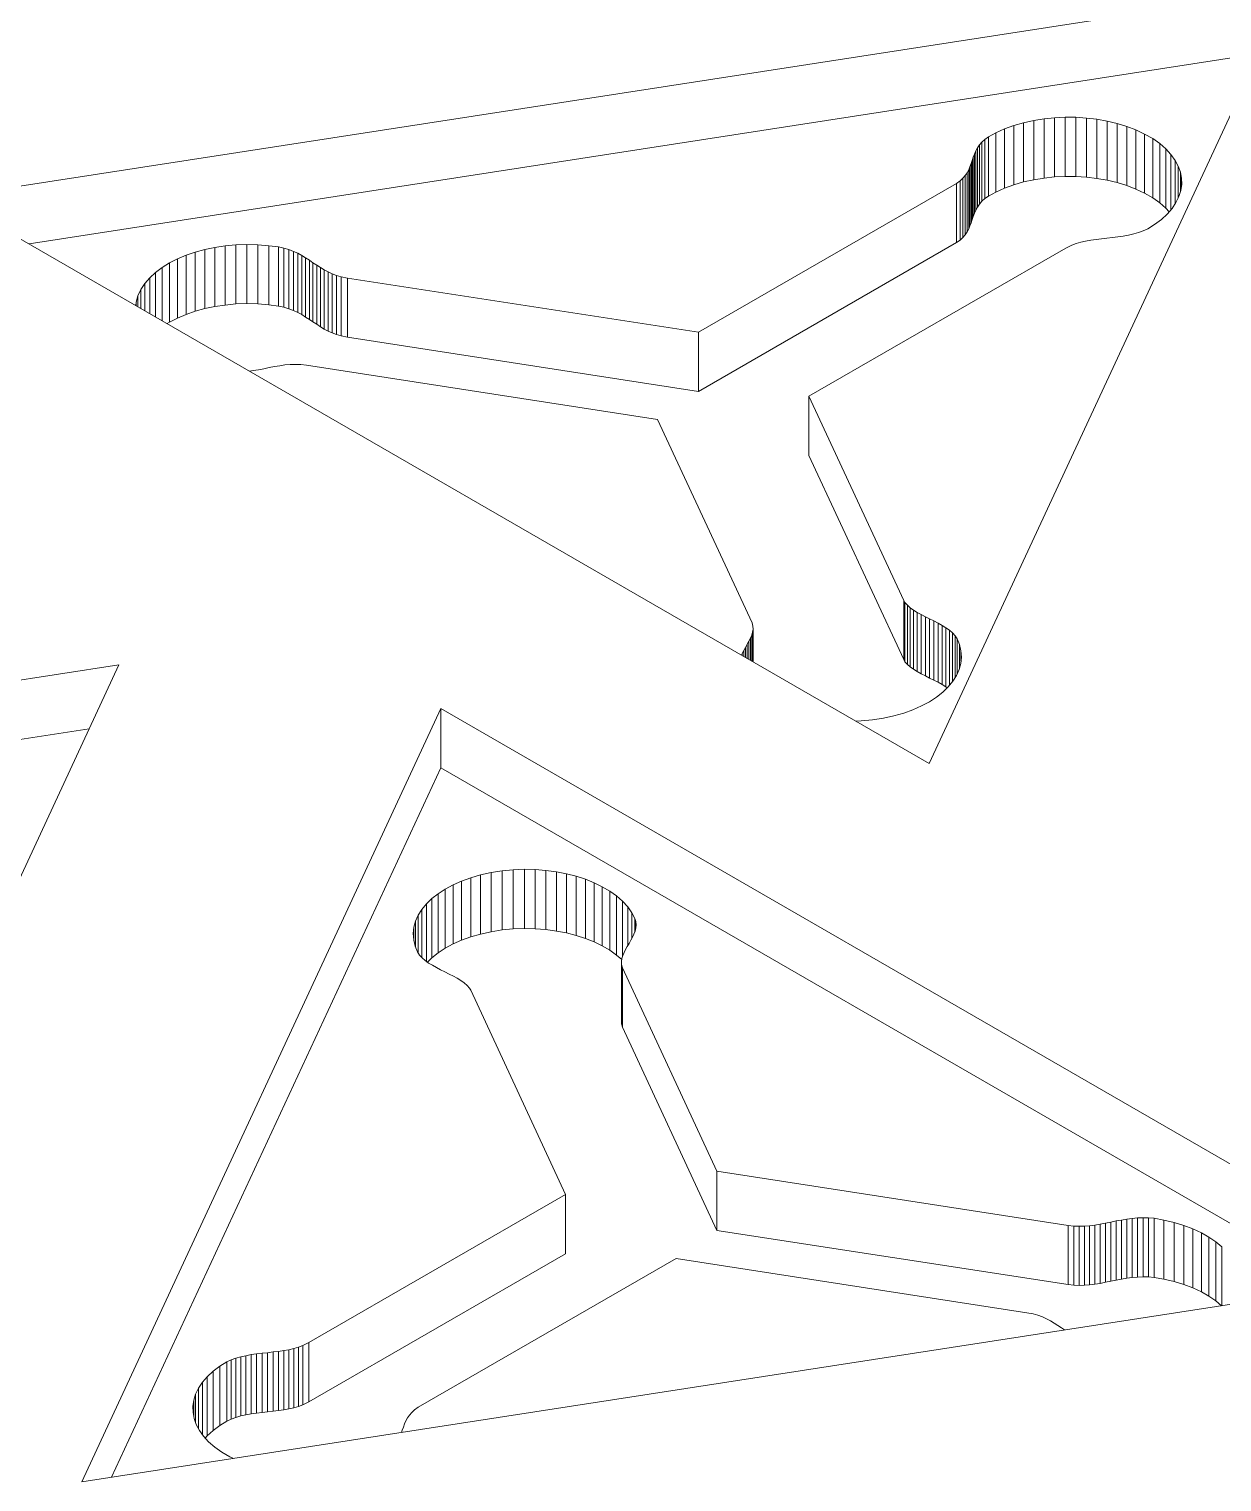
# Model space of a CAD drawing. Header units: inches. Extents: x 2.5 to 18.9, y 2.6 to 12.3.
# Drawn here: x 9.751 to 10.779, y 5.967 to 7.22 of the extents above; entities that cross this region are included whole.
import ezdxf

# ---------------------------------------------------------------- set-up
doc = ezdxf.new("R2010")
doc.units = ezdxf.units.IN
doc.header["$MEASUREMENT"] = 0

# ---------------------------------------------------------------- blocks, each defined once
blk = doc.blocks.new('A$C39963D99')
at = {"color": 0, "linetype": 'Continuous', "lineweight": 0, "extrusion": (3.33067e-16, 0.816497, 0.57735)}
for p, q in [((12.8165, -3.5259), (13.9716, -3.3472)), ((13.9716, -3.3472), (13.6621, -4.0141)), ((13.9461, -3.4021), (12.8862, -3.5661)), ((13.7522, -3.4597), (13.7611, -3.4582)), ((13.7611, -3.4582), (13.7701, -3.4573)), ((13.7611, -3.5093), (13.7611, -3.4582)), ((13.7701, -3.4573), (13.7793, -3.4569)), ((13.7701, -3.5083), (13.7701, -3.4573)), ((13.7793, -3.5079), (13.7793, -3.4569)), ((13.7793, -3.4569), (13.7884, -3.4569)), ((13.7884, -3.508), (13.7884, -3.4569)), ((13.7884, -3.4569), (13.7976, -3.4575)), ((13.7976, -3.5085), (13.7976, -3.4575)), ((13.7976, -3.4575), (13.8066, -3.4585)), ((13.8066, -3.5096), (13.8066, -3.4585)), ((13.8066, -3.4585), (13.8154, -3.4601)), ((13.7132, -3.4738), (13.7195, -3.4704)), ((13.7195, -3.4704), (13.7271, -3.4669)), ((13.7195, -3.5214), (13.7195, -3.4704)), ((13.7271, -3.4669), (13.7351, -3.464)), ((13.7271, -3.518), (13.7271, -3.4669)), ((13.7351, -3.464), (13.7435, -3.4616)), ((13.7351, -3.515), (13.7351, -3.464)), ((13.7435, -3.4616), (13.7522, -3.4597)), ((13.7435, -3.5126), (13.7435, -3.4616)), ((13.7522, -3.5107), (13.7522, -3.4597)), ((13.8154, -3.5111), (13.8154, -3.4601)), ((13.8154, -3.4601), (13.824, -3.4621)), ((13.824, -3.5132), (13.824, -3.4621)), ((13.824, -3.4621), (13.8323, -3.4647)), ((13.8323, -3.5157), (13.8323, -3.4647)), ((13.8323, -3.4647), (13.8403, -3.4677)), ((13.8403, -3.5188), (13.8403, -3.4677)), ((13.8403, -3.4677), (13.8478, -3.4713)), ((13.7022, -3.4859), (13.7037, -3.4833)), ((13.7037, -3.4833), (13.7054, -3.4807)), ((13.7037, -3.5343), (13.7037, -3.4833)), ((13.7054, -3.4807), (13.7075, -3.4783)), ((13.7054, -3.5318), (13.7054, -3.4807)), ((13.7075, -3.4783), (13.7101, -3.476)), ((13.7075, -3.5293), (13.7075, -3.4783)), ((13.7101, -3.476), (13.7132, -3.4738)), ((13.7101, -3.527), (13.7101, -3.476)), ((13.7132, -3.5248), (13.7132, -3.4738)), ((13.8478, -3.5223), (13.8478, -3.4713)), ((13.8478, -3.4713), (13.8547, -3.4753)), ((13.8547, -3.5263), (13.8547, -3.4753)), ((13.8547, -3.4753), (13.8609, -3.4796)), ((13.8609, -3.5306), (13.8609, -3.4796)), ((13.8609, -3.4796), (13.8661, -3.4842)), ((13.6982, -3.4968), (13.6991, -3.4941)), ((13.6991, -3.4941), (13.7, -3.4913)), ((13.6991, -3.5451), (13.6991, -3.4941)), ((13.7, -3.4913), (13.7011, -3.4886)), ((13.7, -3.5424), (13.7, -3.4913)), ((13.7011, -3.4886), (13.7022, -3.4859)), ((13.7011, -3.5397), (13.7011, -3.4886)), ((13.7022, -3.537), (13.7022, -3.4859)), ((13.8661, -3.5352), (13.8661, -3.4842)), ((13.8661, -3.4842), (13.8705, -3.489)), ((13.8705, -3.5366), (13.8705, -3.489)), ((13.8705, -3.489), (13.8741, -3.494)), ((13.8741, -3.5316), (13.8741, -3.494)), ((13.8741, -3.494), (13.8768, -3.4991)), ((13.6911, -3.5095), (13.6931, -3.5072)), ((13.6931, -3.5072), (13.6947, -3.5047)), ((13.6931, -3.5582), (13.6931, -3.5072)), ((13.6947, -3.5047), (13.6961, -3.5021)), ((13.6947, -3.5557), (13.6947, -3.5047)), ((13.6961, -3.5021), (13.6972, -3.4995)), ((13.6961, -3.5532), (13.6961, -3.5021)), ((13.6972, -3.4995), (13.6982, -3.4968)), ((13.6972, -3.5505), (13.6972, -3.4995)), ((13.6982, -3.5478), (13.6982, -3.4968)), ((13.7701, -3.5083), (13.7611, -3.5093)), ((13.7793, -3.5079), (13.7701, -3.5083)), ((13.7884, -3.508), (13.7793, -3.5079)), ((13.7976, -3.5085), (13.7884, -3.508)), ((13.8066, -3.5096), (13.7976, -3.5085)), ((13.8768, -3.5265), (13.8768, -3.4991)), ((13.8768, -3.4991), (13.8786, -3.5043)), ((13.8786, -3.5212), (13.8786, -3.5043)), ((13.8786, -3.5043), (13.8796, -3.5095)), ((13.4631, -3.6423), (13.6855, -3.5139)), ((13.6855, -3.5139), (13.6887, -3.5117)), ((13.6855, -3.5649), (13.6855, -3.5139)), ((13.6887, -3.5117), (13.6911, -3.5095)), ((13.6887, -3.5628), (13.6887, -3.5117)), ((13.6911, -3.5606), (13.6911, -3.5095)), ((13.7271, -3.518), (13.7195, -3.5214)), ((13.7351, -3.515), (13.7271, -3.518)), ((13.7435, -3.5126), (13.7351, -3.515)), ((13.7522, -3.5107), (13.7435, -3.5126)), ((13.7611, -3.5093), (13.7522, -3.5107)), ((13.8154, -3.5111), (13.8066, -3.5096)), ((13.824, -3.5132), (13.8154, -3.5111)), ((13.8323, -3.5157), (13.824, -3.5132)), ((13.8403, -3.5188), (13.8323, -3.5157)), ((13.8478, -3.5223), (13.8403, -3.5188)), ((13.8789, -3.5201), (13.8773, -3.5253)), ((13.8797, -3.5148), (13.8789, -3.5201)), ((13.8796, -3.5156), (13.8796, -3.5095)), ((13.8796, -3.5095), (13.8797, -3.5148)), ((13.6621, -4.0141), (12.8165, -3.5259)), ((13.7054, -3.5318), (13.7037, -3.5343)), ((13.7075, -3.5293), (13.7054, -3.5318)), ((13.7101, -3.527), (13.7075, -3.5293)), ((13.7132, -3.5248), (13.7101, -3.527)), ((13.7195, -3.5214), (13.7132, -3.5248)), ((13.8547, -3.5263), (13.8478, -3.5223)), ((13.8609, -3.5306), (13.8547, -3.5263)), ((13.8661, -3.5352), (13.8609, -3.5306)), ((13.8748, -3.5305), (13.8715, -3.5355)), ((13.8773, -3.5253), (13.8748, -3.5305)), ((13.6991, -3.5451), (13.6982, -3.5478)), ((13.7, -3.5424), (13.6991, -3.5451)), ((13.7011, -3.5397), (13.7, -3.5424)), ((13.7022, -3.537), (13.7011, -3.5397)), ((13.7037, -3.5343), (13.7022, -3.537)), ((13.8622, -3.545), (13.8563, -3.5494)), ((13.8673, -3.5403), (13.8622, -3.545)), ((13.869, -3.5384), (13.8661, -3.5352)), ((13.8715, -3.5355), (13.8673, -3.5403)), ((13.6931, -3.5582), (13.6911, -3.5606)), ((13.6947, -3.5557), (13.6931, -3.5582)), ((13.6961, -3.5532), (13.6947, -3.5557)), ((13.6972, -3.5505), (13.6961, -3.5532)), ((13.6982, -3.5478), (13.6972, -3.5505)), ((13.834, -3.5585), (13.8294, -3.5593)), ((13.8384, -3.5575), (13.834, -3.5585)), ((13.8426, -3.5563), (13.8384, -3.5575)), ((13.8466, -3.5548), (13.8426, -3.5563)), ((13.8504, -3.553), (13.8466, -3.5548)), ((13.8563, -3.5494), (13.8504, -3.553)), ((13.0294, -3.5731), (13.0377, -3.5709)), ((13.0377, -3.5709), (13.0463, -3.5691)), ((13.0377, -3.6219), (13.0377, -3.5709)), ((13.0463, -3.5691), (13.0553, -3.5677)), ((13.0463, -3.6201), (13.0463, -3.5691)), ((13.0553, -3.5677), (13.0645, -3.5669)), ((13.0553, -3.6188), (13.0553, -3.5677)), ((13.0645, -3.5669), (13.0738, -3.5666)), ((13.0645, -3.6179), (13.0645, -3.5669)), ((13.0738, -3.6176), (13.0738, -3.5666)), ((13.0738, -3.5666), (13.0833, -3.5668)), ((13.0833, -3.6178), (13.0833, -3.5668)), ((13.0833, -3.5668), (13.0928, -3.5676)), ((13.0928, -3.6186), (13.0928, -3.5676)), ((13.0928, -3.5676), (13.1012, -3.5687)), ((13.1012, -3.6197), (13.1012, -3.5687)), ((13.1012, -3.5687), (13.1058, -3.5697)), ((13.1058, -3.6207), (13.1058, -3.5697)), ((13.1058, -3.5697), (13.11, -3.571)), ((13.11, -3.622), (13.11, -3.571)), ((13.11, -3.571), (13.114, -3.5725)), ((13.6855, -3.5649), (13.4631, -3.6933)), ((13.7798, -3.5697), (13.5584, -3.6975)), ((13.6887, -3.5628), (13.6855, -3.5649)), ((13.6911, -3.5606), (13.6887, -3.5628)), ((13.7849, -3.5671), (13.7798, -3.5697)), ((13.7887, -3.5657), (13.7849, -3.5671)), ((13.7927, -3.5645), (13.7887, -3.5657)), ((13.7969, -3.5636), (13.7927, -3.5645)), ((13.8014, -3.5628), (13.7969, -3.5636)), ((13.8059, -3.5622), (13.8014, -3.5628)), ((13.8106, -3.5616), (13.8059, -3.5622)), ((13.8153, -3.5611), (13.8106, -3.5616)), ((13.82, -3.5605), (13.8153, -3.5611)), ((13.8247, -3.5599), (13.82, -3.5605)), ((13.8294, -3.5593), (13.8247, -3.5599)), ((13.0009, -3.5864), (13.0072, -3.5825)), ((13.0072, -3.5825), (13.0141, -3.579)), ((13.0072, -3.6335), (13.0072, -3.5825)), ((13.0141, -3.579), (13.0215, -3.5758)), ((13.0141, -3.63), (13.0141, -3.579)), ((13.0215, -3.5758), (13.0294, -3.5731)), ((13.0215, -3.6269), (13.0215, -3.5758)), ((13.0294, -3.6242), (13.0294, -3.5731)), ((13.114, -3.6235), (13.114, -3.5725)), ((13.114, -3.5725), (13.1177, -3.5742)), ((13.1177, -3.6253), (13.1177, -3.5742)), ((13.1177, -3.5742), (13.1212, -3.5761)), ((13.1212, -3.6271), (13.1212, -3.5761)), ((13.1212, -3.5761), (13.1245, -3.5781)), ((13.1245, -3.6292), (13.1245, -3.5781)), ((13.1245, -3.5781), (13.1278, -3.5802)), ((13.1278, -3.6312), (13.1278, -3.5802)), ((13.1278, -3.5802), (13.1309, -3.5823)), ((13.1309, -3.6333), (13.1309, -3.5823)), ((13.1309, -3.5823), (13.1341, -3.5844)), ((12.986, -3.6002), (12.9902, -3.5952)), ((12.9902, -3.5952), (12.9952, -3.5906)), ((12.9902, -3.6262), (12.9902, -3.5952)), ((12.9952, -3.5906), (13.0009, -3.5864)), ((12.9952, -3.629), (12.9952, -3.5906)), ((13.0009, -3.6323), (13.0009, -3.5864)), ((13.1341, -3.6354), (13.1341, -3.5844)), ((13.1341, -3.5844), (13.1373, -3.5865)), ((13.1373, -3.6375), (13.1373, -3.5865)), ((13.1373, -3.5865), (13.1405, -3.5884)), ((13.1405, -3.6395), (13.1405, -3.5884)), ((13.1405, -3.5884), (13.1439, -3.5902)), ((13.1439, -3.6413), (13.1439, -3.5902)), ((13.1439, -3.5902), (13.1475, -3.5919)), ((13.1475, -3.6429), (13.1475, -3.5919)), ((13.1475, -3.5919), (13.1512, -3.5933)), ((13.1512, -3.6443), (13.1512, -3.5933)), ((13.1512, -3.5933), (13.1553, -3.5945)), ((13.1553, -3.6455), (13.1553, -3.5945)), ((13.1553, -3.5945), (13.1607, -3.5955)), ((13.1607, -3.6466), (13.1607, -3.5955)), ((13.1607, -3.5955), (13.4631, -3.6423)), ((12.98, -3.6109), (12.9826, -3.6054)), ((12.9826, -3.6054), (12.986, -3.6002)), ((12.9826, -3.6217), (12.9826, -3.6054)), ((12.986, -3.6237), (12.986, -3.6002)), ((12.9782, -3.6192), (12.9785, -3.6164)), ((12.9785, -3.6164), (12.98, -3.6109)), ((12.9785, -3.6194), (12.9785, -3.6164)), ((12.98, -3.6203), (12.98, -3.6109)), ((13.0463, -3.6201), (13.0377, -3.6219)), ((13.0553, -3.6188), (13.0463, -3.6201)), ((13.0645, -3.6179), (13.0553, -3.6188)), ((13.0738, -3.6176), (13.0645, -3.6179)), ((13.0833, -3.6178), (13.0738, -3.6176)), ((13.0928, -3.6186), (13.0833, -3.6178)), ((13.1012, -3.6197), (13.0928, -3.6186)), ((13.1058, -3.6207), (13.1012, -3.6197)), ((13.11, -3.622), (13.1058, -3.6207)), ((13.0072, -3.6335), (13.0052, -3.6348)), ((13.0141, -3.63), (13.0072, -3.6335)), ((13.0215, -3.6269), (13.0141, -3.63)), ((13.0294, -3.6242), (13.0215, -3.6269)), ((13.0377, -3.6219), (13.0294, -3.6242)), ((13.114, -3.6235), (13.11, -3.622)), ((13.1177, -3.6253), (13.114, -3.6235)), ((13.1212, -3.6271), (13.1177, -3.6253)), ((13.1245, -3.6292), (13.1212, -3.6271)), ((13.1278, -3.6312), (13.1245, -3.6292)), ((13.1309, -3.6333), (13.1278, -3.6312)), ((13.1341, -3.6354), (13.1309, -3.6333)), ((13.1373, -3.6375), (13.1341, -3.6354)), ((13.1405, -3.6395), (13.1373, -3.6375)), ((13.1439, -3.6413), (13.1405, -3.6395)), ((13.1475, -3.6429), (13.1439, -3.6413)), ((13.1512, -3.6443), (13.1475, -3.6429)), ((13.1553, -3.6455), (13.1512, -3.6443)), ((13.1607, -3.6466), (13.1553, -3.6455)), ((13.4631, -3.6933), (13.4631, -3.6423)), ((13.4631, -3.6933), (13.1607, -3.6466)), ((13.1022, -3.6711), (13.0977, -3.6719)), ((13.1067, -3.6705), (13.1022, -3.6711)), ((13.1112, -3.6701), (13.1067, -3.6705)), ((13.1157, -3.67), (13.1112, -3.6701)), ((13.1203, -3.6701), (13.1157, -3.67)), ((13.1253, -3.6707), (13.1203, -3.6701)), ((13.428, -3.7176), (13.1253, -3.6707)), ((13.0794, -3.6754), (13.0765, -3.6759)), ((13.084, -3.6746), (13.0794, -3.6754)), ((13.0886, -3.6737), (13.084, -3.6746)), ((13.0931, -3.6727), (13.0886, -3.6737)), ((13.0977, -3.6719), (13.0931, -3.6727)), ((13.5584, -3.7485), (13.5584, -3.6975)), ((13.5584, -3.6975), (13.6402, -3.8736)), ((13.5094, -3.8929), (13.428, -3.7176)), ((13.6402, -3.9246), (13.5584, -3.7485)), ((13.6402, -3.9246), (13.6402, -3.8736)), ((13.6402, -3.8736), (13.6412, -3.8754)), ((13.6412, -3.9264), (13.6412, -3.8754)), ((13.6412, -3.8754), (13.6433, -3.8777)), ((13.6433, -3.9287), (13.6433, -3.8777)), ((13.6433, -3.8777), (13.6457, -3.8799)), ((13.6457, -3.9309), (13.6457, -3.8799)), ((13.6457, -3.8799), (13.6486, -3.8819)), ((13.6486, -3.933), (13.6486, -3.8819)), ((13.6486, -3.8819), (13.6518, -3.8839)), ((13.6518, -3.9349), (13.6518, -3.8839)), ((13.6518, -3.8839), (13.6552, -3.8858)), ((13.5101, -3.8957), (13.5094, -3.8929)), ((13.5102, -3.8984), (13.5101, -3.8957)), ((13.6552, -3.9368), (13.6552, -3.8858)), ((13.6552, -3.8858), (13.6588, -3.8876)), ((13.6588, -3.9387), (13.6588, -3.8876)), ((13.6588, -3.8876), (13.6624, -3.8894)), ((13.6624, -3.9405), (13.6624, -3.8894)), ((13.6624, -3.8894), (13.6661, -3.8913)), ((13.6661, -3.9423), (13.6661, -3.8913)), ((13.6661, -3.8913), (13.6697, -3.8931)), ((13.6697, -3.9442), (13.6697, -3.8931)), ((13.6697, -3.8931), (13.6732, -3.8951)), ((13.6732, -3.9461), (13.6732, -3.8951)), ((13.6732, -3.8951), (13.6765, -3.8971)), ((13.6765, -3.9481), (13.6765, -3.8971)), ((13.6765, -3.8971), (13.6795, -3.8992)), ((13.5053, -3.9114), (13.5067, -3.9088)), ((13.5067, -3.9088), (13.508, -3.9062)), ((13.5067, -3.9243), (13.5067, -3.9088)), ((13.508, -3.9062), (13.5091, -3.9036)), ((13.508, -3.9251), (13.508, -3.9062)), ((13.5091, -3.9036), (13.5098, -3.901)), ((13.5091, -3.9257), (13.5091, -3.9036)), ((13.5098, -3.901), (13.5102, -3.8984)), ((13.5098, -3.9261), (13.5098, -3.901)), ((13.5102, -3.9264), (13.5102, -3.8984)), ((13.6795, -3.9468), (13.6795, -3.8992)), ((13.6795, -3.8992), (13.6821, -3.9015)), ((13.6821, -3.9436), (13.6821, -3.9015)), ((13.6821, -3.9015), (13.6844, -3.904)), ((13.6844, -3.9401), (13.6844, -3.904)), ((13.6844, -3.904), (13.6861, -3.9066)), ((13.6861, -3.9369), (13.6861, -3.9066)), ((13.6861, -3.9066), (13.6881, -3.9115)), ((13.5002, -3.9206), (13.5008, -3.9193)), ((13.5008, -3.9193), (13.5022, -3.9167)), ((13.5008, -3.9209), (13.5008, -3.9193)), ((13.5022, -3.9167), (13.5037, -3.9141)), ((13.5022, -3.9217), (13.5022, -3.9167)), ((13.5037, -3.9141), (13.5053, -3.9114)), ((13.5037, -3.9226), (13.5037, -3.9141)), ((13.5053, -3.9235), (13.5053, -3.9114)), ((13.6881, -3.932), (13.6881, -3.9115)), ((13.6881, -3.9115), (13.6894, -3.917)), ((13.6894, -3.926), (13.6894, -3.917)), ((13.6894, -3.917), (13.6898, -3.9225)), ((11.8084, -4.1079), (12.9635, -3.9292)), ((12.9635, -3.9292), (12.654, -4.5961)), ((13.6412, -3.9264), (13.6402, -3.9246)), ((13.6433, -3.9287), (13.6412, -3.9264)), ((13.6457, -3.9309), (13.6433, -3.9287)), ((13.6486, -3.933), (13.6457, -3.9309)), ((13.6518, -3.9349), (13.6486, -3.933)), ((13.6878, -3.9332), (13.6855, -3.9383)), ((13.6892, -3.9279), (13.6878, -3.9332)), ((13.6898, -3.9225), (13.6892, -3.9279)), ((13.6552, -3.9368), (13.6518, -3.9349)), ((13.6588, -3.9387), (13.6552, -3.9368)), ((13.6624, -3.9405), (13.6588, -3.9387)), ((13.6661, -3.9423), (13.6624, -3.9405)), ((13.6697, -3.9442), (13.6661, -3.9423)), ((13.6732, -3.9461), (13.6697, -3.9442)), ((13.6765, -3.9481), (13.6732, -3.9461)), ((13.6823, -3.9433), (13.6784, -3.9481)), ((13.6855, -3.9383), (13.6823, -3.9433)), ((13.6683, -3.957), (13.6622, -3.9609)), ((13.6737, -3.9527), (13.6683, -3.957)), ((13.6784, -3.9481), (13.6737, -3.9527)), ((13.6776, -3.9489), (13.6765, -3.9481)), ((12.9316, -4.6338), (13.241, -3.9669)), ((13.241, -4.018), (13.241, -3.9669)), ((13.241, -3.9669), (14.0867, -4.4551)), ((13.6401, -3.9707), (13.6316, -3.9732)), ((13.6481, -3.9679), (13.6401, -3.9707)), ((13.6555, -3.9646), (13.6481, -3.9679)), ((13.6622, -3.9609), (13.6555, -3.9646)), ((12.938, -3.9842), (11.8781, -4.1481)), ((13.6035, -3.9775), (13.5991, -3.9777)), ((13.6131, -3.9766), (13.6035, -3.9775)), ((13.6226, -3.9752), (13.6131, -3.9766)), ((13.6316, -3.9732), (13.6226, -3.9752)), ((13.241, -4.018), (12.9571, -4.6299)), ((14.017, -4.4659), (13.241, -4.018)), ((13.2754, -4.1102), (13.2845, -4.1083)), ((13.2845, -4.1083), (13.294, -4.1068)), ((13.2845, -4.1593), (13.2845, -4.1083)), ((13.294, -4.1068), (13.3035, -4.1059)), ((13.294, -4.1578), (13.294, -4.1068)), ((13.3035, -4.1059), (13.3131, -4.1055)), ((13.3035, -4.1569), (13.3035, -4.1059)), ((13.3131, -4.1566), (13.3131, -4.1055)), ((13.3131, -4.1055), (13.3225, -4.1057)), ((13.3225, -4.1568), (13.3225, -4.1057)), ((13.3225, -4.1057), (13.3317, -4.1064)), ((13.3317, -4.1575), (13.3317, -4.1064)), ((13.3317, -4.1064), (13.3407, -4.1076)), ((13.3407, -4.1587), (13.3407, -4.1076)), ((13.3407, -4.1076), (13.3494, -4.1093)), ((13.3494, -4.1604), (13.3494, -4.1093)), ((13.3494, -4.1093), (13.3578, -4.1115)), ((13.2387, -4.1265), (13.2448, -4.1225)), ((13.2448, -4.1225), (13.2516, -4.1188)), ((13.2448, -4.1735), (13.2448, -4.1225)), ((13.2516, -4.1188), (13.2589, -4.1156)), ((13.2516, -4.1699), (13.2516, -4.1188)), ((13.2589, -4.1156), (13.2669, -4.1127)), ((13.2589, -4.1666), (13.2589, -4.1156)), ((13.2669, -4.1127), (13.2754, -4.1102)), ((13.2669, -4.1637), (13.2669, -4.1127)), ((13.2754, -4.1613), (13.2754, -4.1102)), ((13.3578, -4.1625), (13.3578, -4.1115)), ((13.3578, -4.1115), (13.3658, -4.1141)), ((13.3658, -4.1651), (13.3658, -4.1141)), ((13.3658, -4.1141), (13.3733, -4.1171)), ((13.3733, -4.1681), (13.3733, -4.1171)), ((13.3733, -4.1171), (13.3803, -4.1205)), ((13.3803, -4.1715), (13.3803, -4.1205)), ((13.3803, -4.1205), (13.3868, -4.1243)), ((13.2286, -4.1353), (13.2333, -4.1307)), ((13.2333, -4.1307), (13.2387, -4.1265)), ((13.2333, -4.1818), (13.2333, -4.1307)), ((13.2387, -4.1775), (13.2387, -4.1265)), ((13.3868, -4.1753), (13.3868, -4.1243)), ((13.3868, -4.1243), (13.3926, -4.1285)), ((13.3926, -4.1795), (13.3926, -4.1285)), ((13.3926, -4.1285), (13.3978, -4.133)), ((13.3978, -4.1804), (13.3978, -4.133)), ((13.3978, -4.133), (13.4022, -4.1379)), ((13.2193, -4.1502), (13.2216, -4.1451)), ((13.2216, -4.1451), (13.2247, -4.1401)), ((13.2216, -4.1777), (13.2216, -4.1451)), ((13.2247, -4.1401), (13.2286, -4.1353)), ((13.2247, -4.1817), (13.2247, -4.1401)), ((13.2286, -4.1849), (13.2286, -4.1353)), ((13.4022, -4.1712), (13.4022, -4.1379)), ((13.4022, -4.1379), (13.4058, -4.143)), ((13.4058, -4.1648), (13.4058, -4.143)), ((13.4058, -4.143), (13.4083, -4.1478)), ((13.4083, -4.1592), (13.4083, -4.1478)), ((13.4083, -4.1478), (13.4091, -4.1506)), ((13.2173, -4.1609), (13.2178, -4.1555)), ((13.2178, -4.1555), (13.2193, -4.1502)), ((13.2178, -4.1672), (13.2178, -4.1555)), ((13.2193, -4.1727), (13.2193, -4.1502)), ((13.2845, -4.1593), (13.2754, -4.1613)), ((13.294, -4.1578), (13.2845, -4.1593)), ((13.3035, -4.1569), (13.294, -4.1578)), ((13.3131, -4.1566), (13.3035, -4.1569)), ((13.3225, -4.1568), (13.3131, -4.1566)), ((13.3317, -4.1575), (13.3225, -4.1568)), ((13.3407, -4.1587), (13.3317, -4.1575)), ((13.3494, -4.1604), (13.3407, -4.1587)), ((13.4085, -4.1587), (13.4075, -4.1614)), ((13.4091, -4.156), (13.4085, -4.1587)), ((13.4091, -4.1561), (13.4091, -4.1506)), ((13.4091, -4.1506), (13.4094, -4.1533)), ((13.4094, -4.1533), (13.4091, -4.156)), ((13.2177, -4.1664), (13.2173, -4.1609)), ((13.219, -4.1719), (13.2177, -4.1664)), ((13.221, -4.1768), (13.219, -4.1719)), ((13.2516, -4.1699), (13.2448, -4.1735)), ((13.2589, -4.1666), (13.2516, -4.1699)), ((13.2669, -4.1637), (13.2589, -4.1666)), ((13.2754, -4.1613), (13.2669, -4.1637)), ((13.3578, -4.1625), (13.3494, -4.1604)), ((13.3658, -4.1651), (13.3578, -4.1625)), ((13.3733, -4.1681), (13.3658, -4.1651)), ((13.3803, -4.1715), (13.3733, -4.1681)), ((13.3868, -4.1753), (13.3803, -4.1715)), ((13.4018, -4.172), (13.4003, -4.1746)), ((13.4033, -4.1694), (13.4018, -4.172)), ((13.4048, -4.1667), (13.4033, -4.1694)), ((13.4062, -4.1641), (13.4048, -4.1667)), ((13.4075, -4.1614), (13.4062, -4.1641)), ((13.2227, -4.1794), (13.221, -4.1768)), ((13.2249, -4.1819), (13.2227, -4.1794)), ((13.2276, -4.1842), (13.2249, -4.1819)), ((13.2306, -4.1863), (13.2276, -4.1842)), ((13.2333, -4.1818), (13.2295, -4.1855)), ((13.2387, -4.1775), (13.2333, -4.1818)), ((13.2448, -4.1735), (13.2387, -4.1775)), ((13.3926, -4.1795), (13.3868, -4.1753)), ((13.3971, -4.1834), (13.3926, -4.1795)), ((13.3972, -4.1824), (13.3968, -4.185)), ((13.3968, -4.2361), (13.3968, -4.185)), ((13.3968, -4.185), (13.3969, -4.1877)), ((13.398, -4.1798), (13.3972, -4.1824)), ((13.399, -4.1772), (13.398, -4.1798)), ((13.4003, -4.1746), (13.399, -4.1772)), ((13.2338, -4.1883), (13.2306, -4.1863)), ((13.2373, -4.1903), (13.2338, -4.1883)), ((13.2409, -4.1921), (13.2373, -4.1903)), ((13.2446, -4.194), (13.2409, -4.1921)), ((13.2483, -4.1958), (13.2446, -4.194)), ((13.2519, -4.1976), (13.2483, -4.1958)), ((13.2553, -4.1995), (13.2519, -4.1976)), ((13.3969, -4.2387), (13.3969, -4.1877)), ((13.3969, -4.1877), (13.3977, -4.1905)), ((13.3977, -4.2416), (13.3977, -4.1905)), ((13.3977, -4.1905), (13.4791, -4.3658)), ((13.2584, -4.2015), (13.2553, -4.1995)), ((13.2613, -4.2035), (13.2584, -4.2015)), ((13.2638, -4.2057), (13.2613, -4.2035)), ((13.2658, -4.208), (13.2638, -4.2057)), ((13.2669, -4.2098), (13.2658, -4.208)), ((13.3486, -4.3859), (13.2669, -4.2098)), ((13.3969, -4.2387), (13.3968, -4.2361)), ((13.3977, -4.2416), (13.3969, -4.2387)), ((13.4791, -4.4169), (13.3977, -4.2416)), ((13.4791, -4.4169), (13.4791, -4.3658)), ((13.4791, -4.3658), (13.7818, -4.4127)), ((13.1273, -4.5137), (13.3486, -4.3859)), ((13.3486, -4.437), (13.3486, -4.3859)), ((13.8094, -4.4115), (13.8139, -4.4107)), ((13.8139, -4.4107), (13.8185, -4.4097)), ((13.8139, -4.4617), (13.8139, -4.4107)), ((13.8185, -4.4097), (13.8231, -4.4088)), ((13.8185, -4.4608), (13.8185, -4.4097)), ((13.8231, -4.4088), (13.8277, -4.408)), ((13.8231, -4.4599), (13.8231, -4.4088)), ((13.8277, -4.408), (13.8323, -4.4072)), ((13.8277, -4.459), (13.8277, -4.408)), ((13.8323, -4.4072), (13.837, -4.4066)), ((13.8323, -4.4582), (13.8323, -4.4072)), ((13.837, -4.4066), (13.8417, -4.4061)), ((13.837, -4.4576), (13.837, -4.4066)), ((13.8417, -4.4061), (13.8464, -4.406)), ((13.8417, -4.4572), (13.8417, -4.4061)), ((13.8464, -4.457), (13.8464, -4.406)), ((13.8464, -4.406), (13.8512, -4.4061)), ((13.8512, -4.4571), (13.8512, -4.4061)), ((13.8512, -4.4061), (13.856, -4.4065)), ((13.856, -4.4576), (13.856, -4.4065)), ((13.856, -4.4065), (13.8643, -4.408)), ((13.8643, -4.459), (13.8643, -4.408)), ((13.8643, -4.408), (13.8732, -4.4101)), ((13.8732, -4.4611), (13.8732, -4.4101)), ((13.8732, -4.4101), (13.8816, -4.4126)), ((13.7818, -4.4637), (13.4791, -4.4169)), ((13.7818, -4.4637), (13.7818, -4.4127)), ((13.7818, -4.4127), (13.7868, -4.4133)), ((13.7868, -4.4643), (13.7868, -4.4133)), ((13.7868, -4.4133), (13.7913, -4.4134)), ((13.7913, -4.4134), (13.7958, -4.4133)), ((13.7913, -4.4645), (13.7913, -4.4134)), ((13.7958, -4.4133), (13.8003, -4.4129)), ((13.7958, -4.4643), (13.7958, -4.4133)), ((13.8003, -4.4129), (13.8048, -4.4123)), ((13.8003, -4.4639), (13.8003, -4.4129)), ((13.8048, -4.4123), (13.8094, -4.4115)), ((13.8048, -4.4633), (13.8048, -4.4123)), ((13.8094, -4.4626), (13.8094, -4.4115)), ((13.8816, -4.4636), (13.8816, -4.4126)), ((13.8816, -4.4126), (13.8894, -4.4156)), ((13.8894, -4.4666), (13.8894, -4.4156)), ((13.8894, -4.4156), (13.8967, -4.419)), ((13.8967, -4.47), (13.8967, -4.419)), ((13.8967, -4.419), (13.9032, -4.4227)), ((13.9032, -4.4737), (13.9032, -4.4227)), ((13.9032, -4.4227), (13.9092, -4.4268)), ((13.9092, -4.4778), (13.9092, -4.4268)), ((13.9092, -4.4268), (13.9144, -4.4311)), ((13.9144, -4.4818), (13.9144, -4.4311)), ((13.3486, -4.437), (13.1273, -4.5648)), ((13.4439, -4.4411), (13.2216, -4.5695)), ((13.7463, -4.4879), (13.4439, -4.4411)), ((14.0867, -4.4551), (12.9316, -4.6338)), ((13.8185, -4.4608), (13.8139, -4.4617)), ((13.8231, -4.4599), (13.8185, -4.4608)), ((13.8277, -4.459), (13.8231, -4.4599)), ((13.8323, -4.4582), (13.8277, -4.459)), ((13.837, -4.4576), (13.8323, -4.4582)), ((13.8417, -4.4572), (13.837, -4.4576)), ((13.8464, -4.457), (13.8417, -4.4572)), ((13.8512, -4.4571), (13.8464, -4.457)), ((13.856, -4.4576), (13.8512, -4.4571)), ((13.8643, -4.459), (13.856, -4.4576)), ((13.8732, -4.4611), (13.8643, -4.459)), ((13.7868, -4.4643), (13.7818, -4.4637)), ((13.7913, -4.4645), (13.7868, -4.4643)), ((13.7958, -4.4643), (13.7913, -4.4645)), ((13.8003, -4.4639), (13.7958, -4.4643)), ((13.8048, -4.4633), (13.8003, -4.4639)), ((13.8094, -4.4626), (13.8048, -4.4633)), ((13.8139, -4.4617), (13.8094, -4.4626)), ((13.8816, -4.4636), (13.8732, -4.4611)), ((13.8894, -4.4666), (13.8816, -4.4636)), ((13.8967, -4.47), (13.8894, -4.4666)), ((13.9032, -4.4737), (13.8967, -4.47)), ((13.9092, -4.4778), (13.9032, -4.4737)), ((13.9141, -4.4819), (13.9092, -4.4778)), ((13.7518, -4.489), (13.7463, -4.4879)), ((13.7558, -4.4901), (13.7518, -4.489)), ((13.7596, -4.4915), (13.7558, -4.4901)), ((13.7631, -4.4932), (13.7596, -4.4915)), ((13.7665, -4.495), (13.7631, -4.4932)), ((13.7698, -4.4969), (13.7665, -4.495)), ((13.773, -4.499), (13.7698, -4.4969)), ((13.7761, -4.5011), (13.773, -4.499)), ((13.7787, -4.5028), (13.7761, -4.5011)), ((13.0777, -4.5241), (13.0823, -4.5235)), ((13.0823, -4.5235), (13.087, -4.5229)), ((13.0823, -4.5745), (13.0823, -4.5235)), ((13.087, -4.5229), (13.0918, -4.5224)), ((13.087, -4.5739), (13.087, -4.5229)), ((13.0918, -4.5224), (13.0965, -4.5218)), ((13.0918, -4.5734), (13.0918, -4.5224)), ((13.0965, -4.5218), (13.1011, -4.5213)), ((13.0965, -4.5729), (13.0965, -4.5218)), ((13.1011, -4.5213), (13.1057, -4.5206)), ((13.1011, -4.5723), (13.1011, -4.5213)), ((13.1057, -4.5206), (13.1101, -4.5198)), ((13.1057, -4.5716), (13.1057, -4.5206)), ((13.1101, -4.5198), (13.1143, -4.5189)), ((13.1101, -4.5708), (13.1101, -4.5198)), ((13.1143, -4.5189), (13.1184, -4.5177)), ((13.1143, -4.5699), (13.1143, -4.5189)), ((13.1184, -4.5177), (13.1221, -4.5163)), ((13.1184, -4.5687), (13.1184, -4.5177)), ((13.1221, -4.5163), (13.1273, -4.5137)), ((13.1221, -4.5673), (13.1221, -4.5163)), ((13.1273, -4.5648), (13.1273, -4.5137)), ((13.0448, -4.5384), (13.0507, -4.534)), ((13.0507, -4.534), (13.0566, -4.5304)), ((13.0507, -4.5851), (13.0507, -4.534)), ((13.0566, -4.5304), (13.0604, -4.5286)), ((13.0566, -4.5815), (13.0566, -4.5304)), ((13.0604, -4.5286), (13.0644, -4.5272)), ((13.0604, -4.5797), (13.0604, -4.5286)), ((13.0644, -4.5272), (13.0687, -4.5259)), ((13.0644, -4.5782), (13.0644, -4.5272)), ((13.0687, -4.5259), (13.0731, -4.525)), ((13.0687, -4.577), (13.0687, -4.5259)), ((13.0731, -4.525), (13.0777, -4.5241)), ((13.0731, -4.576), (13.0731, -4.525)), ((13.0777, -4.5752), (13.0777, -4.5241)), ((13.0322, -4.5529), (13.0356, -4.5479)), ((13.0356, -4.5479), (13.0398, -4.5431)), ((13.0356, -4.5931), (13.0356, -4.5479)), ((13.0398, -4.5431), (13.0448, -4.5384)), ((13.0398, -4.5941), (13.0398, -4.5431)), ((13.0448, -4.5895), (13.0448, -4.5384)), ((13.0281, -4.5633), (13.0297, -4.5581)), ((13.0297, -4.5581), (13.0322, -4.5529)), ((13.0297, -4.5828), (13.0297, -4.5581)), ((13.0322, -4.588), (13.0322, -4.5529)), ((13.0274, -4.5686), (13.0281, -4.5633)), ((13.0275, -4.5739), (13.0274, -4.5686)), ((13.0281, -4.5774), (13.0281, -4.5633)), ((13.0918, -4.5734), (13.087, -4.5739)), ((13.0965, -4.5729), (13.0918, -4.5734)), ((13.1011, -4.5723), (13.0965, -4.5729)), ((13.1057, -4.5716), (13.1011, -4.5723)), ((13.1101, -4.5708), (13.1057, -4.5716)), ((13.1143, -4.5699), (13.1101, -4.5708)), ((13.1184, -4.5687), (13.1143, -4.5699)), ((13.1221, -4.5673), (13.1184, -4.5687)), ((13.1273, -4.5648), (13.1221, -4.5673)), ((13.2184, -4.5717), (13.216, -4.5739)), ((13.2216, -4.5695), (13.2184, -4.5717)), ((13.0285, -4.5791), (13.0275, -4.5739)), ((13.0303, -4.5843), (13.0285, -4.5791)), ((13.033, -4.5895), (13.0303, -4.5843)), ((13.0507, -4.5851), (13.0448, -4.5895)), ((13.0566, -4.5815), (13.0507, -4.5851)), ((13.0604, -4.5797), (13.0566, -4.5815)), ((13.0644, -4.5782), (13.0604, -4.5797)), ((13.0687, -4.577), (13.0644, -4.5782)), ((13.0731, -4.576), (13.0687, -4.577)), ((13.0777, -4.5752), (13.0731, -4.576)), ((13.0823, -4.5745), (13.0777, -4.5752)), ((13.087, -4.5739), (13.0823, -4.5745)), ((13.2098, -4.5839), (13.2089, -4.5866)), ((13.211, -4.5813), (13.2098, -4.5839)), ((13.2123, -4.5787), (13.211, -4.5813)), ((13.214, -4.5762), (13.2123, -4.5787)), ((13.216, -4.5739), (13.214, -4.5762)), ((13.0365, -4.5944), (13.033, -4.5895)), ((13.0409, -4.5992), (13.0365, -4.5944)), ((13.0398, -4.5941), (13.038, -4.5961)), ((13.0448, -4.5895), (13.0398, -4.5941)), ((13.2079, -4.5893), (13.2073, -4.5912)), ((13.2089, -4.5866), (13.2079, -4.5893)), ((13.0462, -4.6038), (13.0409, -4.5992)), ((13.0523, -4.6081), (13.0462, -4.6038)), ((13.0593, -4.6122), (13.0523, -4.6081)), ((13.0624, -4.6136), (13.0593, -4.6122))]:
    blk.add_line(p, q, dxfattribs=at)

msp = doc.modelspace()

# ---------------------------------------------------------------- block references
msp.add_blockref('A$C39963D99', (-3.1356, 10.6011))

doc.saveas('drawing.dxf')
